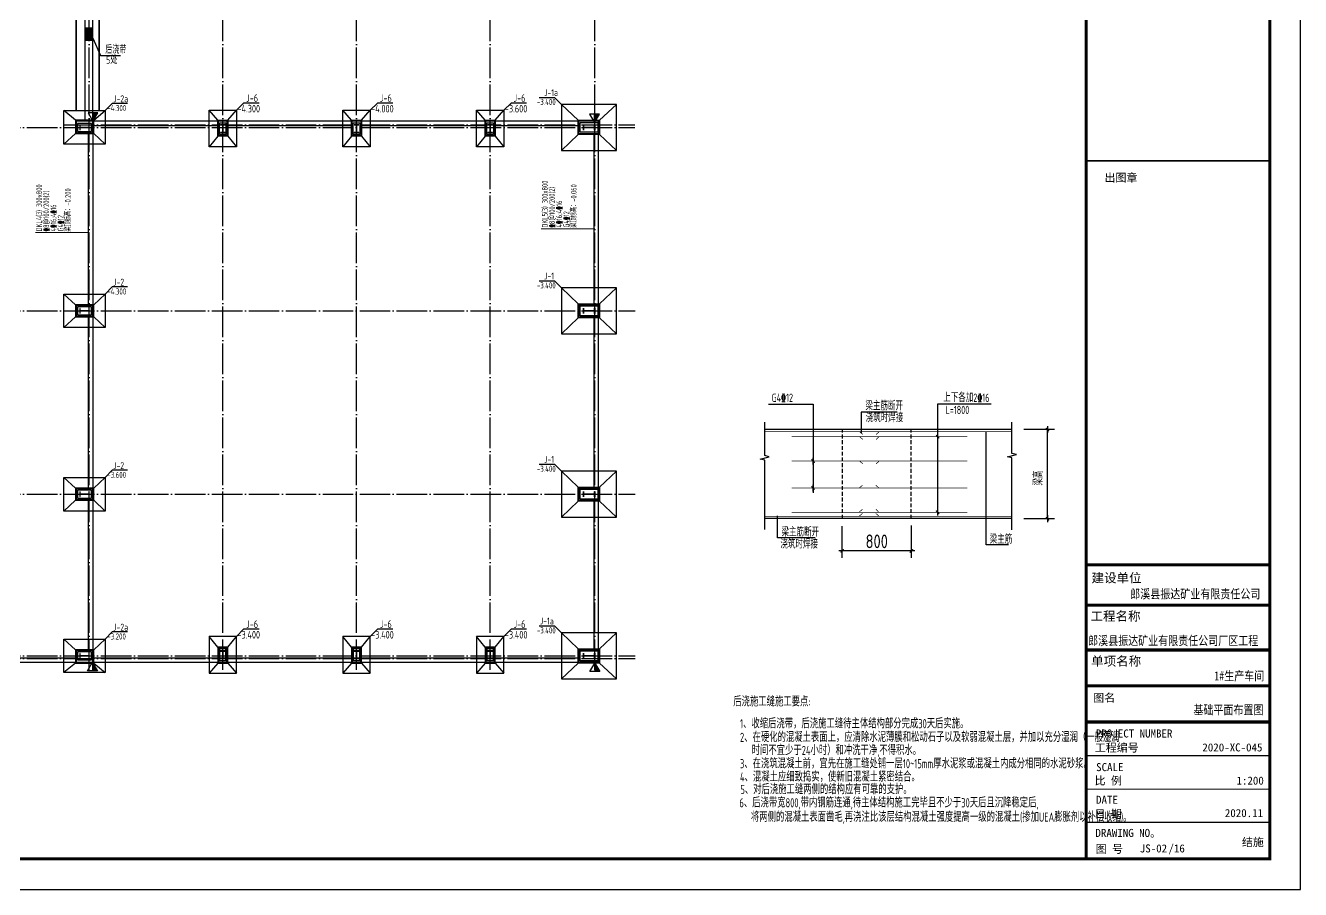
# Model space of a CAD drawing. Extents: x 69728788 to 150676229, y 15322671 to 43663798.
# Drawn here: x 75192339 to 75275784, y 20827503 to 20884037 of the extents above; entities that cross this region are included whole.
import ezdxf
from ezdxf.enums import TextEntityAlignment as Align

# ---------------------------------------------------------------- set-up
doc = ezdxf.new("R2010")
doc.units = 0
doc.header["$LTSCALE"] = 1000
doc.header["$MEASUREMENT"] = 0
doc.linetypes.add('DOTE', pattern=[2.42, 2, -0.2, 0.02, -0.2])
doc.linetypes.add('H', pattern=[0.375, 0.25, -0.125])
doc.layers.get('0').update_dxf_attribs({"linetype": 'CONTINUOUS'})
doc.layers.add('1000', color=2, linetype='CONTINUOUS', lineweight=35)
doc.layers.add('梁集中标注', color=2, linetype='CONTINUOUS', lineweight=15)
for name, color, linetype in [('10107', 7, 'CONTINUOUS'), ('DIM1', 3, 'CONTINUOUS'), ('DOTE', 251, 'DOTE'), ('PUB_DIM', 3, 'CONTINUOUS'), ('PUB_TEXT', 7, 'CONTINUOUS'), ('PUB_TITLE', 4, 'CONTINUOUS'), ('S_BEAMDIMMASS', 2, 'CONTINUOUS'), ('STAIR', 2, 'CONTINUOUS'), ('TEXT', 7, 'CONTINUOUS'), ('WALL', 4, 'CONTINUOUS'), ('图框', 253, 'CONTINUOUS'), ('基础', 2, 'CONTINUOUS'), ('基础堆坡线', 97, 'CONTINUOUS'), ('基础编号', 255, 'CONTINUOUS'), ('填充', 251, 'CONTINUOUS'), ('填充8#', 8, 'CONTINUOUS'), ('柱', 2, 'CONTINUOUS'), ('桩基标注', 7, 'CONTINUOUS'), ('钢柱', 3, 'CONTINUOUS')]:
    doc.layers.add(name, color=color, linetype=linetype)
doc.styles.add('-黑体', font='simhei.ttf')
doc.styles.add('TSSD_Rein', font='atssdeng.shx', dxfattribs={"width": 0.7, "bigfont": 'atssdchn.shx'})
doc.styles.add('宋体', font='', dxfattribs={"width": 0.8})
doc.styles.add('黑体', font='simhei.ttf', dxfattribs={"width": 0.6, "height": 4.3})
doc.styles.get('宋体').set_extended_font_data('SimSun')

# ---------------------------------------------------------------- blocks, each defined once
blk = doc.blocks.new('新块fgadfdg')
at = {"layer": 'DIM1'}
blk.add_hatch(color=256, dxfattribs=at).paths.add_polyline_path([(323685, 41899), (323685, 41515), (323907, 41515)])
for p, q in [((323462, 41515, 1020), (323685, 41899, 1020)), ((323685, 41899, 1020), (323685, 41515, 1020)), ((323685, 41899, 1020), (323907, 41515, 1020)), ((323907, 41515, 1020), (323462, 41515, 1020))]:
    blk.add_line(p, q, dxfattribs=at)
blk = doc.blocks.new('_DIMX')
blk.add_line((-150, 0), (150, 0))
at = {"const_width": 50}
blk.add_lwpolyline([(-70, -70), (70, 70)], dxfattribs=at)

msp = doc.modelspace()

# ---------------------------------------------------------------- hatches: boundary and pattern name
at = {"layer": '填充'}
h = msp.add_hatch(dxfattribs=at)
h.set_pattern_fill('钢筋混凝土', color=256, scale=25, angle=-90, style=0)
h.set_pattern_definition([(315, (53805796.61, 95431248.89), (44.194173824, 44.194173824), []), (320, (53805796.61, 95431248.89), (-15.68803375, -179.31504565), [18.75, -206.25]), (265, (53805796.6, 95431248.89), (188.04803343, 34.6878334), [15, -165]), (10.4514, (53805795.3, 95431233.95), (172.3598855, -144.62734543), [15.9350475, -175.285528]), (316.1842, (53805846.6, 95431248.89), (-41.3797536, -266.81026216), [28.125, -309.375]), (6.6356, (53805843.16, 95431226.65), (243.5294677, -233.6656764), [23.902572, -262.92825]), (261.1842, (53805846.6, 95431248.9), (243.5296502, -233.6654863), [22.5, -247.5]), (291, (53805834.11, 95431223.89), (-100.65472267, -149.22676303), [18.75, -206.25]), (236, (53805834.1, 95431223.89), (181.28751126, -60.828833), [15, -165]), (341.4514, (53805825.72, 95431211.45), (80.63262418, -210.05565715), [15.9350475, -175.285528]), (307.5, (53805796.61, 95431248.89), (83.22346346, -3.03996383), [0, -163, 0, -167.5, 0, -165.625]), (277.5, (53805796.61, 95431248.89), (98.60292797, -65.76738436), [0, -95.5, 0, -159.25, 0, -63.125]), (237.5, (53805796.61, 95431304.64), (-5.638717934, -133.455609043), [0, -62.5, 0, -195, 0, -258.75]), (227.5, (53805796.61, 95431329.64), (25.02624558, -145.79654234), [0, -81.25, 0, -129.5, 0, -183.75])])
h.paths.add_polyline_path([(75196250.5, 20883068.3), (75196750.5, 20883068.3), (75196750.5, 20883868.3), (75196250.5, 20883868.3)])

# ---------------------------------------------------------------- linework, layer by layer
for p, q in [((75240973.1, 20859270), (75243878.9, 20859270)), ((75243878.9, 20859270), (75243878.9, 20853464.2)), ((75255535.2, 20859270), (75252037.1, 20859270)), ((75252037.1, 20859270), (75252037.1, 20852047.8)), ((75256882.8, 20857602.4), (75240719, 20857602.4)), ((75255215.8, 20850057.4), (75255215.8, 20857434.7)), ((75259676.3, 20857602.2), (75257669.4, 20857602.2)), ((75259226.3, 20851762.6), (75259226.3, 20857602.2)), ((75256882.8, 20851770.8), (75240719, 20851770.8)), ((75250317.2, 20849211.4), (75250317.2, 20851319.6)), ((75259676.3, 20851762.6), (75257669.4, 20851762.6)), ((75245785.7, 20849211.4), (75245785.7, 20851278.8)), ((75250317.2, 20849661.4), (75245785.7, 20849661.4)), ((75256677.9, 20850057.4), (75255215.8, 20850057.4))]:
    msp.add_line(p, q)
at = {"linetype": 'H'}
for p, q in [((75245801.7, 20851770.8), (75245801.7, 20857602.4)), ((75250301.7, 20851770.8), (75250301.7, 20857602.4))]:
    msp.add_line(p, q, dxfattribs=at)
at = {"const_width": 45}
for points in [[(75240719, 20857452.4), (75256900.2, 20857452.4)], [(75242473.7, 20857134.7), (75253989.8, 20857134.7)], [(75246934.2, 20857450.9), (75247138.8, 20857278.8)], [(75246934.2, 20857450.9), (75247138.8, 20857278.8)], [(75246934.2, 20857126.9), (75247138.8, 20856954.8)], [(75246934.2, 20857126.9), (75247138.8, 20856954.8)], [(75248191, 20857436.3), (75248007.9, 20857275)], [(75248191, 20857436.3), (75248007.9, 20857275)], [(75248191, 20857112.4), (75248007.9, 20856951)], [(75248191, 20857112.4), (75248007.9, 20856951)], [(75242473.7, 20855531.9), (75253989.8, 20855531.9)], [(75246934.2, 20855530.3), (75247138.8, 20855358.2)], [(75246934.2, 20855530.3), (75247138.8, 20855358.2)], [(75248191, 20855515.7), (75248007.9, 20855354.4)], [(75248191, 20855515.7), (75248007.9, 20855354.4)], [(75246912.6, 20853783.5), (75247117.1, 20853955.6)], [(75246912.6, 20853783.5), (75247117.1, 20853955.6)], [(75248169.3, 20853798.1), (75247986.3, 20853959.4)], [(75248169.3, 20853798.1), (75247986.3, 20853959.4)], [(75242473.7, 20853765.9), (75253989.8, 20853765.9)], [(75242473.7, 20852189.6), (75253989.8, 20852189.6)], [(75246912.6, 20852207.2), (75247117.1, 20852379.4)], [(75246912.6, 20852207.2), (75247117.1, 20852379.4)], [(75248169.3, 20852221.8), (75247986.3, 20852383.2)], [(75248169.3, 20852221.8), (75247986.3, 20852383.2)], [(75240719, 20851920.8), (75256882.8, 20851920.8)], [(75246891.7, 20851920.8), (75247117.1, 20852110.5)], [(75246912.6, 20851938.4), (75247117.1, 20852110.5)], [(75248169.3, 20851953), (75247986.3, 20852114.3)], [(75248205.8, 20851920.8), (75247986.3, 20852114.3)]]:
    msp.add_lwpolyline(points, dxfattribs=at)
at = {"layer": '1000'}
for p, q in [((75195650.5, 20878468.3), (75195650.5, 20884468.3)), ((75197150.5, 20878468.3), (75197150.5, 20884468.3))]:
    msp.add_line(p, q, dxfattribs=at)
at = {"layer": '10107'}
for points in [[(75240719, 20851060.7), (75240719, 20855590.4), (75240419, 20855665.4), (75241019, 20855815.4), (75240719, 20855890.4), (75240719, 20858088.9)], [(75240719, 20851060.7), (75240719, 20855590.4), (75240419, 20855665.4), (75241019, 20855815.4), (75240719, 20855890.4), (75240719, 20858088.9)], [(75256900.2, 20851044.9), (75256900.2, 20855739.7), (75256600.2, 20855814.7), (75257200.2, 20855964.7), (75256900.2, 20856039.7), (75256900.2, 20858088.9)], [(75256900.2, 20851044.9), (75256900.2, 20855739.7), (75256600.2, 20855814.7), (75257200.2, 20855964.7), (75256900.2, 20856039.7), (75256900.2, 20858088.9)]]:
    msp.add_lwpolyline(points, dxfattribs=at)
at = {"layer": 'DOTE'}
for p, q in [((75196500.5, 20841868.3), (75196500.5, 20935868.3)), ((75205250.5, 20841868.3), (75205250.5, 20935868.3)), ((75214000.5, 20841868.3), (75214000.5, 20935868.3)), ((75222750.5, 20841868.3), (75222750.5, 20935868.3)), ((75229600.5, 20841868.3), (75229600.5, 20935868.3)), ((75122250.5, 20877368.3), (75232225.5, 20877368.3)), ((75194850.5, 20877543.3), (75232225.5, 20877543.3)), ((75122250.5, 20865368.3), (75232250.5, 20865368.3)), ((75122250.5, 20853368.3), (75232250.5, 20853368.3)), ((75122250.5, 20842793.3), (75232250.5, 20842793.3)), ((75122250.5, 20842618.3), (75232250.5, 20842618.3))]:
    msp.add_line(p, q, dxfattribs=at)
at = {"layer": 'PUB_TITLE'}
msp.add_lwpolyline([(75107584.3, 20827502.8), (75275784.3, 20827502.8), (75275784.3, 20946302.8), (75107584.3, 20946302.8)], close=True, dxfattribs=at)
at = {"layer": 'PUB_TITLE', "const_width": 200}
msp.add_lwpolyline([(75112584.3, 20829502.8), (75273784.3, 20829502.8), (75273784.3, 20944302.8), (75112584.3, 20944302.8)], close=True, dxfattribs=at)
at = {"layer": 'STAIR'}
for p, q in [((75249397.1, 20858732.6), (75247028.6, 20858732.6)), ((75247028.6, 20858732.6), (75247028.6, 20857353.3)), ((75241555.7, 20850506.6), (75241555.7, 20851950.9)), ((75244014.8, 20850506.6), (75241555.7, 20850506.6))]:
    msp.add_line(p, q, dxfattribs=at)
at = {"layer": 'TEXT'}
for p, q in [((75198016.5, 20878934.2), (75197550.5, 20878468.3)), ((75199023.3, 20878934.2), (75198016.5, 20878934.2)), ((75206616.5, 20878958.7), (75206150.5, 20878492.8)), ((75207623.3, 20878958.7), (75206616.5, 20878958.7)), ((75215366.5, 20878958.7), (75214900.5, 20878492.8)), ((75216373.3, 20878958.7), (75215366.5, 20878958.7)), ((75224116.5, 20878958.7), (75223650.5, 20878492.8)), ((75225123.3, 20878958.7), (75224116.5, 20878958.7)), ((75225952.7, 20879334.2), (75226959.6, 20879334.2)), ((75226959.6, 20879334.2), (75227425.5, 20878868.3)), ((75225952.7, 20867334.2), (75226959.6, 20867334.2)), ((75226959.6, 20867334.2), (75227425.5, 20866868.3)), ((75198016.5, 20866934.2), (75197550.5, 20866468.3)), ((75199023.3, 20866934.2), (75198016.5, 20866934.2)), ((75198016.5, 20854934.2), (75197550.5, 20854468.3)), ((75199023.3, 20854934.2), (75198016.5, 20854934.2)), ((75225952.7, 20855334.2), (75226959.6, 20855334.2)), ((75226959.6, 20855334.2), (75227425.5, 20854868.3)), ((75225952.7, 20844759.2), (75226959.6, 20844759.2)), ((75226959.6, 20844759.2), (75227425.5, 20844293.3)), ((75198016.5, 20844359.2), (75197550.5, 20843893.3)), ((75199023.3, 20844359.2), (75198016.5, 20844359.2)), ((75206616.1, 20844533.7), (75206150.2, 20844067.8)), ((75207623, 20844533.7), (75206616.1, 20844533.7)), ((75215366.1, 20844533.7), (75214900.2, 20844067.8)), ((75216373, 20844533.7), (75215366.1, 20844533.7)), ((75224116.1, 20844533.7), (75223650.2, 20844067.8)), ((75225123, 20844533.7), (75224116.1, 20844533.7))]:
    msp.add_line(p, q, dxfattribs=at)
at = {"layer": 'WALL'}
for p, q in [((75196750.5, 20877793.3), (75196750.5, 20934618.3)), ((75196250.5, 20877793.3), (75196250.5, 20885493.3)), ((75195650.5, 20877793.3), (75228550.5, 20877793.3)), ((75196750.5, 20877493.3), (75204975.9, 20877493.3)), ((75205525.9, 20877493.3), (75213725.9, 20877493.3)), ((75214275.9, 20877493.3), (75222475.9, 20877493.3)), ((75223025.9, 20877493.3), (75228550.5, 20877493.3)), ((75229850.5, 20843193.3), (75229850.5, 20877793.3)), ((75196450.5, 20877018.3), (75196450.5, 20865718.3)), ((75196750.5, 20877018.3), (75196750.5, 20843143.3)), ((75229550.5, 20865768.3), (75229550.5, 20876958.3)), ((75196450.5, 20865018.3), (75196450.5, 20853718.3)), ((75229550.5, 20853768.3), (75229550.5, 20864958.3)), ((75196450.5, 20853018.3), (75196450.5, 20843143.3)), ((75229550.5, 20843193.3), (75229550.5, 20852958.3)), ((75123250.5, 20842368.3), (75228550.5, 20842368.3)), ((75188775.5, 20842668.3), (75195650.5, 20842668.3)), ((75196750.5, 20842668.3), (75204975.5, 20842668.3)), ((75205525.5, 20842668.3), (75213725.5, 20842668.3)), ((75214275.5, 20842668.3), (75222475.5, 20842668.3)), ((75223025.5, 20842668.3), (75228550.5, 20842668.3))]:
    msp.add_line(p, q, dxfattribs=at)
at = {"layer": '图框', "color": 4}
for points, const_width in [([(75273784.3, 20829502.8), (75261765.8, 20829502.8), (75261765.8, 20944302.8), (75273784.3, 20944302.8)], 197.2), ([(75261765.8, 20848741.1), (75273740.6, 20848741.1)], 199.2), ([(75261765.8, 20846107.1), (75273744.3, 20846107.1)], 199.2), ([(75261765.8, 20843172.7), (75273784.3, 20843172.7)], 199.2), ([(75261765.8, 20840831.2), (75273784.3, 20840831.2)], 199.2), ([(75261765.8, 20838462.1), (75273784.3, 20838462.1)], 199.2), ([(75261765.8, 20836264.4), (75273784.3, 20836264.4)], 80.7), ([(75261765.8, 20834070.5), (75273784.3, 20834070.5)], 80.7), ([(75261765.8, 20831893.2), (75273784.3, 20831893.2)], 80.7)]:
    msp.add_lwpolyline(points, dxfattribs=dict(at, const_width=const_width))
at = {"layer": '图框', "color": 0, "const_width": 100}
msp.add_lwpolyline([(75261765.8, 20875176.9), (75273784.3, 20875176.9)], dxfattribs=at)
at = {"layer": '基础'}
for points in [[(75231025.5, 20878868.3), (75227425.5, 20878868.3), (75227425.5, 20875868.3), (75231025.5, 20875868.3)], [(75194850.5, 20878468.3), (75197550.5, 20878468.3), (75197550.5, 20876268.3), (75194850.5, 20876268.3)], [(75204350.5, 20878492.8), (75206150.5, 20878492.8), (75206150.5, 20876093.8), (75204350.5, 20876093.8)], [(75213100.5, 20878492.8), (75214900.5, 20878492.8), (75214900.5, 20876093.8), (75213100.5, 20876093.8)], [(75221850.5, 20878492.8), (75223650.5, 20878492.8), (75223650.5, 20876093.8), (75221850.5, 20876093.8)], [(75194850.5, 20866468.3), (75197550.5, 20866468.3), (75197550.5, 20864268.3), (75194850.5, 20864268.3)], [(75231025.5, 20866868.3), (75227425.5, 20866868.3), (75227425.5, 20863868.3), (75231025.5, 20863868.3)], [(75231025.5, 20854868.3), (75227425.5, 20854868.3), (75227425.5, 20851868.3), (75231025.5, 20851868.3)], [(75194850.5, 20854468.3), (75197550.5, 20854468.3), (75197550.5, 20852268.3), (75194850.5, 20852268.3)], [(75194850.5, 20843893.3), (75197550.5, 20843893.3), (75197550.5, 20841693.3), (75194850.5, 20841693.3)], [(75204350.2, 20841668.8), (75206150.2, 20841668.8), (75206150.2, 20844067.8), (75204350.2, 20844067.8)], [(75213100.2, 20841668.8), (75214900.2, 20841668.8), (75214900.2, 20844067.8), (75213100.2, 20844067.8)], [(75221850.2, 20841668.8), (75223650.2, 20841668.8), (75223650.2, 20844067.8), (75221850.2, 20844067.8)], [(75231025.5, 20844293.3), (75227425.5, 20844293.3), (75227425.5, 20841293.3), (75231025.5, 20841293.3)]]:
    msp.add_lwpolyline(points, close=True, dxfattribs=at)
at = {"layer": '基础堆坡线'}
for p, q in [((75228500.5, 20877843.3), (75227425.5, 20878868.3)), ((75229900.5, 20877843.3), (75231025.5, 20878868.3)), ((75195600.5, 20877843.3), (75194850.5, 20878468.3)), ((75196800.5, 20877843.3), (75197550.5, 20878468.3)), ((75204925.5, 20877843.3), (75204350.5, 20878492.8)), ((75205575.5, 20877843.3), (75206150.5, 20878492.8)), ((75213675.5, 20877843.3), (75213100.5, 20878492.8)), ((75214325.5, 20877843.3), (75214900.5, 20878492.8)), ((75222425.5, 20877843.3), (75221850.5, 20878492.8)), ((75223075.5, 20877843.3), (75223650.5, 20878492.8)), ((75195600.5, 20876968.3), (75194850.5, 20876268.3)), ((75196800.5, 20876968.3), (75197550.5, 20876268.3)), ((75204925.5, 20876793.3), (75204350.5, 20876093.8)), ((75205575.5, 20876793.3), (75206150.5, 20876093.8)), ((75213675.5, 20876793.3), (75213100.5, 20876093.8)), ((75214325.5, 20876793.3), (75214900.5, 20876093.8)), ((75222425.5, 20876793.3), (75221850.5, 20876093.8)), ((75223075.5, 20876793.3), (75223650.5, 20876093.8)), ((75228500.5, 20876908.3), (75227425.5, 20875868.3)), ((75229900.5, 20876908.3), (75231025.5, 20875868.3)), ((75195600.5, 20865768.3), (75194850.5, 20866468.3)), ((75196800.5, 20865768.3), (75197550.5, 20866468.3)), ((75228500.5, 20865818.3), (75227425.5, 20866868.3)), ((75229900.5, 20865818.3), (75231025.5, 20866868.3)), ((75195600.5, 20864968.3), (75194850.5, 20864268.3)), ((75196800.5, 20864968.3), (75197550.5, 20864268.3)), ((75228500.5, 20864908.3), (75227425.5, 20863868.3)), ((75229900.5, 20864908.3), (75231025.5, 20863868.3)), ((75228500.5, 20853818.3), (75227425.5, 20854868.3)), ((75229900.5, 20853818.3), (75231025.5, 20854868.3)), ((75195600.5, 20853768.3), (75194850.5, 20854468.3)), ((75196800.5, 20853768.3), (75197550.5, 20854468.3)), ((75195600.5, 20852968.3), (75194850.5, 20852268.3)), ((75196800.5, 20852968.3), (75197550.5, 20852268.3)), ((75228500.5, 20852908.3), (75227425.5, 20851868.3)), ((75229900.5, 20852908.3), (75231025.5, 20851868.3)), ((75195600.5, 20843193.3), (75194850.5, 20843893.3)), ((75196800.5, 20843193.3), (75197550.5, 20843893.3)), ((75204925.2, 20843368.3), (75204350.2, 20844067.8)), ((75205575.2, 20843368.3), (75206150.2, 20844067.8)), ((75213675.2, 20843368.3), (75213100.2, 20844067.8)), ((75214325.2, 20843368.3), (75214900.2, 20844067.8)), ((75222425.2, 20843368.3), (75221850.2, 20844067.8)), ((75223075.2, 20843368.3), (75223650.2, 20844067.8)), ((75228500.5, 20843243.3), (75227425.5, 20844293.3)), ((75229900.5, 20843243.3), (75231025.5, 20844293.3)), ((75195600.5, 20842318.3), (75194850.5, 20841693.3)), ((75196800.5, 20842318.3), (75197550.5, 20841693.3)), ((75204925.2, 20842318.3), (75204350.2, 20841668.8)), ((75205575.2, 20842318.3), (75206150.2, 20841668.8)), ((75213675.2, 20842318.3), (75213100.2, 20841668.8)), ((75214325.2, 20842318.3), (75214900.2, 20841668.8)), ((75222425.2, 20842318.3), (75221850.2, 20841668.8)), ((75223075.2, 20842318.3), (75223650.2, 20841668.8)), ((75228500.5, 20842318.3), (75227425.5, 20841293.3)), ((75229900.5, 20842318.3), (75231025.5, 20841293.3))]:
    msp.add_line(p, q, dxfattribs=at)
for points in [[(75195600.5, 20876968.3), (75196200.5, 20876968.3), (75196800.5, 20876968.3), (75196800.5, 20877368.3), (75196800.5, 20877843.3), (75196200.5, 20877843.3), (75195600.5, 20877843.3)], [(75204925.5, 20876793.3), (75204925.5, 20877318.3), (75204925.5, 20877843.3), (75205250.5, 20877843.3), (75205575.5, 20877843.3), (75205575.5, 20877318.3), (75205575.5, 20876793.3)], [(75213675.5, 20876793.3), (75213675.5, 20877318.3), (75213675.5, 20877843.3), (75214000.5, 20877843.3), (75214325.5, 20877843.3), (75214325.5, 20877318.3), (75214325.5, 20876793.3)], [(75222425.5, 20876793.3), (75222425.5, 20877318.3), (75222425.5, 20877843.3), (75222750.5, 20877843.3), (75223075.5, 20877843.3), (75223075.5, 20877318.3), (75223075.5, 20876793.3)], [(75229900.5, 20876908.3), (75229225.5, 20876908.3), (75228500.5, 20876908.3), (75228500.5, 20877368.3), (75228500.5, 20877843.3), (75229225.5, 20877843.3), (75229900.5, 20877843.3)], [(75195600.5, 20864968.3), (75196200.5, 20864968.3), (75196800.5, 20864968.3), (75196800.5, 20865368.3), (75196800.5, 20865768.3), (75196200.5, 20865768.3), (75195600.5, 20865768.3)], [(75229900.5, 20864908.3), (75229225.5, 20864908.3), (75228500.5, 20864908.3), (75228500.5, 20865368.3), (75228500.5, 20865818.3), (75229225.5, 20865818.3), (75229900.5, 20865818.3)], [(75229900.5, 20852908.3), (75229225.5, 20852908.3), (75228500.5, 20852908.3), (75228500.5, 20853368.3), (75228500.5, 20853818.3), (75229225.5, 20853818.3), (75229900.5, 20853818.3)], [(75195600.5, 20852968.3), (75196200.5, 20852968.3), (75196800.5, 20852968.3), (75196800.5, 20853368.3), (75196800.5, 20853768.3), (75196200.5, 20853768.3), (75195600.5, 20853768.3)], [(75195600.5, 20842318.3), (75196200.5, 20842318.3), (75196800.5, 20842318.3), (75196800.5, 20842793.3), (75196800.5, 20843193.3), (75196200.5, 20843193.3), (75195600.5, 20843193.3)], [(75204925.2, 20843368.3), (75204925.2, 20842843.3), (75204925.2, 20842318.3), (75205250.2, 20842318.3), (75205575.2, 20842318.3), (75205575.2, 20842843.3), (75205575.2, 20843368.3)], [(75213675.2, 20843368.3), (75213675.2, 20842843.3), (75213675.2, 20842318.3), (75214000.2, 20842318.3), (75214325.2, 20842318.3), (75214325.2, 20842843.3), (75214325.2, 20843368.3)], [(75222425.2, 20843368.3), (75222425.2, 20842843.3), (75222425.2, 20842318.3), (75222750.2, 20842318.3), (75223075.2, 20842318.3), (75223075.2, 20842843.3), (75223075.2, 20843368.3)], [(75229900.5, 20842318.3), (75229225.5, 20842318.3), (75228500.5, 20842318.3), (75228500.5, 20842793.3), (75228500.5, 20843243.3), (75229225.5, 20843243.3), (75229900.5, 20843243.3)]]:
    msp.add_lwpolyline(points, close=True, dxfattribs=at)
at = {"layer": '基础编号'}
msp.add_lwpolyline([(75196750.5, 20883210.5), (75197253.6, 20882083.8), (75198566.1, 20882083.8)], dxfattribs=at)
at = {"layer": '填充'}
msp.add_lwpolyline([(75196750.5, 20883068.3), (75196750.5, 20883868.3), (75196250.5, 20883868.3), (75196250.5, 20883068.3)], close=True, dxfattribs=at)
at = {"layer": '填充8#'}
for points in [[(75195735.5, 20877103.3), (75196200.5, 20877103.3), (75196665.5, 20877103.3), (75196665.5, 20877368.3), (75196665.5, 20877633.3), (75196200.5, 20877633.3), (75195735.5, 20877633.3), (75195735.5, 20877103.3)], [(75205040.5, 20876918.3), (75205040.5, 20877293.3), (75205040.5, 20877668.3), (75205250.5, 20877668.3), (75205460.5, 20877668.3), (75205460.5, 20877293.3), (75205460.5, 20876918.3), (75205250.5, 20876918.3), (75205040.5, 20876918.3)], [(75213790.5, 20876918.3), (75213790.5, 20877293.3), (75213790.5, 20877668.3), (75214000.5, 20877668.3), (75214210.5, 20877668.3), (75214210.5, 20877293.3), (75214210.5, 20876918.3), (75214000.5, 20876918.3), (75213790.5, 20876918.3)], [(75222540.5, 20876918.3), (75222540.5, 20877293.3), (75222540.5, 20877668.3), (75222750.5, 20877668.3), (75222960.5, 20877668.3), (75222960.5, 20877293.3), (75222960.5, 20876918.3), (75222750.5, 20876918.3), (75222540.5, 20876918.3)], [(75229805.5, 20877048.3), (75229225.5, 20877048.3), (75228645.5, 20877048.3), (75228645.5, 20877368.3), (75228645.5, 20877688.3), (75229225.5, 20877688.3), (75229805.5, 20877688.3), (75229805.5, 20877048.3)], [(75195735.5, 20865103.3), (75196200.5, 20865103.3), (75196665.5, 20865103.3), (75196665.5, 20865368.3), (75196665.5, 20865633.3), (75196200.5, 20865633.3), (75195735.5, 20865633.3), (75195735.5, 20865103.3)], [(75229805.5, 20865048.3), (75229225.5, 20865048.3), (75228645.5, 20865048.3), (75228645.5, 20865368.3), (75228645.5, 20865688.3), (75229225.5, 20865688.3), (75229805.5, 20865688.3), (75229805.5, 20865048.3)], [(75195735.5, 20853103.3), (75196200.5, 20853103.3), (75196665.5, 20853103.3), (75196665.5, 20853368.3), (75196665.5, 20853633.3), (75196200.5, 20853633.3), (75195735.5, 20853633.3), (75195735.5, 20853103.3)], [(75229805.5, 20853048.3), (75229225.5, 20853048.3), (75228645.5, 20853048.3), (75228645.5, 20853368.3), (75228645.5, 20853688.3), (75229225.5, 20853688.3), (75229805.5, 20853688.3), (75229805.5, 20853048.3)], [(75195735.5, 20842528.3), (75196200.5, 20842528.3), (75196665.5, 20842528.3), (75196665.5, 20842793.3), (75196665.5, 20843058.3), (75196200.5, 20843058.3), (75195735.5, 20843058.3), (75195735.5, 20842528.3)], [(75205040.2, 20843243.3), (75205040.2, 20842868.3), (75205040.2, 20842493.3), (75205250.2, 20842493.3), (75205460.2, 20842493.3), (75205460.2, 20842868.3), (75205460.2, 20843243.3), (75205250.2, 20843243.3), (75205040.2, 20843243.3)], [(75213790.2, 20843243.3), (75213790.2, 20842868.3), (75213790.2, 20842493.3), (75214000.2, 20842493.3), (75214210.2, 20842493.3), (75214210.2, 20842868.3), (75214210.2, 20843243.3), (75214000.2, 20843243.3), (75213790.2, 20843243.3)], [(75222540.2, 20843243.3), (75222540.2, 20842868.3), (75222540.2, 20842493.3), (75222750.2, 20842493.3), (75222960.2, 20842493.3), (75222960.2, 20842868.3), (75222960.2, 20843243.3), (75222750.2, 20843243.3), (75222540.2, 20843243.3)], [(75229805.5, 20842473.3), (75229225.5, 20842473.3), (75228645.5, 20842473.3), (75228645.5, 20842793.3), (75228645.5, 20843113.3), (75229225.5, 20843113.3), (75229805.5, 20843113.3), (75229805.5, 20842473.3)]]:
    msp.add_lwpolyline(points, dxfattribs=at)
at = {"layer": '柱'}
for points in [[(75195650.5, 20877018.3), (75196200.5, 20877018.3), (75196750.5, 20877018.3), (75196750.5, 20877368.3), (75196750.5, 20877793.3), (75196200.5, 20877793.3), (75195650.5, 20877793.3)], [(75204975.9, 20876843.3), (75204975.9, 20877318.3), (75204975.9, 20877793.3), (75205250.9, 20877793.3), (75205525.9, 20877793.3), (75205525.9, 20877318.3), (75205525.9, 20876843.3)], [(75213725.9, 20876843.3), (75213725.9, 20877318.3), (75213725.9, 20877793.3), (75214000.9, 20877793.3), (75214275.9, 20877793.3), (75214275.9, 20877318.3), (75214275.9, 20876843.3)], [(75222475.9, 20876843.3), (75222475.9, 20877318.3), (75222475.9, 20877793.3), (75222750.9, 20877793.3), (75223025.9, 20877793.3), (75223025.9, 20877318.3), (75223025.9, 20876843.3)], [(75229850.5, 20876958.3), (75229225.5, 20876958.3), (75228550.5, 20876958.3), (75228550.5, 20877368.3), (75228550.5, 20877793.3), (75229225.5, 20877793.3), (75229850.5, 20877793.3)], [(75195650.5, 20865018.3), (75196200.5, 20865018.3), (75196750.5, 20865018.3), (75196750.5, 20865368.3), (75196750.5, 20865718.3), (75196200.5, 20865718.3), (75195650.5, 20865718.3)], [(75229850.5, 20864958.3), (75229225.5, 20864958.3), (75228550.5, 20864958.3), (75228550.5, 20865368.3), (75228550.5, 20865768.3), (75229225.5, 20865768.3), (75229850.5, 20865768.3)], [(75195650.5, 20853018.3), (75196200.5, 20853018.3), (75196750.5, 20853018.3), (75196750.5, 20853368.3), (75196750.5, 20853718.3), (75196200.5, 20853718.3), (75195650.5, 20853718.3)], [(75229850.5, 20852958.3), (75229225.5, 20852958.3), (75228550.5, 20852958.3), (75228550.5, 20853368.3), (75228550.5, 20853768.3), (75229225.5, 20853768.3), (75229850.5, 20853768.3)], [(75195650.5, 20842368.3), (75196200.5, 20842368.3), (75196750.5, 20842368.3), (75196750.5, 20842793.3), (75196750.5, 20843143.3), (75196200.5, 20843143.3), (75195650.5, 20843143.3)], [(75204975.5, 20843318.3), (75204975.5, 20842843.3), (75204975.5, 20842368.3), (75205250.5, 20842368.3), (75205525.5, 20842368.3), (75205525.5, 20842843.3), (75205525.5, 20843318.3)], [(75213725.5, 20843318.3), (75213725.5, 20842843.3), (75213725.5, 20842368.3), (75214000.5, 20842368.3), (75214275.5, 20842368.3), (75214275.5, 20842843.3), (75214275.5, 20843318.3)], [(75222475.5, 20843318.3), (75222475.5, 20842843.3), (75222475.5, 20842368.3), (75222750.5, 20842368.3), (75223025.5, 20842368.3), (75223025.5, 20842843.3), (75223025.5, 20843318.3)], [(75229850.5, 20842368.3), (75229225.5, 20842368.3), (75228550.5, 20842368.3), (75228550.5, 20842793.3), (75228550.5, 20843193.3), (75229225.5, 20843193.3), (75229850.5, 20843193.3)]]:
    msp.add_lwpolyline(points, close=True, dxfattribs=at)
at = {"layer": '梁集中标注'}
for p, q in [((75229600.5, 20870743.6), (75226093.7, 20870743.6)), ((75196500.5, 20870489.7), (75192993.7, 20870489.7))]:
    msp.add_line(p, q, dxfattribs=at)
at = {"layer": '钢柱'}
for points in [[(75195900.5, 20877518.3), (75195900.5, 20877218.3), (75195912.5, 20877218.3), (75195912.5, 20877364.3), (75196488.5, 20877364.3), (75196488.5, 20877218.3), (75196500.5, 20877218.3), (75196500.5, 20877518.3), (75196488.5, 20877518.3), (75196488.5, 20877372.3), (75195912.5, 20877372.3), (75195912.5, 20877518.3)], [(75205100.5, 20877543.3), (75205400.5, 20877543.3), (75205400.5, 20877531.3), (75205255.5, 20877531.3), (75205255.5, 20877055.3), (75205400.5, 20877055.3), (75205400.5, 20877043.3), (75205100.5, 20877043.3), (75205100.5, 20877055.3), (75205245.5, 20877055.3), (75205245.5, 20877531.3), (75205100.5, 20877531.3)], [(75213850.5, 20877543.3), (75214150.5, 20877543.3), (75214150.5, 20877531.3), (75214005.5, 20877531.3), (75214005.5, 20877055.3), (75214150.5, 20877055.3), (75214150.5, 20877043.3), (75213850.5, 20877043.3), (75213850.5, 20877055.3), (75213995.5, 20877055.3), (75213995.5, 20877531.3), (75213850.5, 20877531.3)], [(75222600.5, 20877543.3), (75222900.5, 20877543.3), (75222900.5, 20877531.3), (75222755.5, 20877531.3), (75222755.5, 20877055.3), (75222900.5, 20877055.3), (75222900.5, 20877043.3), (75222600.5, 20877043.3), (75222600.5, 20877055.3), (75222745.5, 20877055.3), (75222745.5, 20877531.3), (75222600.5, 20877531.3)], [(75229600.5, 20877543.3), (75229600.5, 20877193.3), (75229586.5, 20877193.3), (75229586.5, 20877363.3), (75228864.5, 20877363.3), (75228864.5, 20877193.3), (75228850.5, 20877193.3), (75228850.5, 20877543.3), (75228864.5, 20877543.3), (75228864.5, 20877373.3), (75229586.5, 20877373.3), (75229586.5, 20877543.3)], [(75195900.5, 20865518.3), (75195900.5, 20865218.3), (75195912.5, 20865218.3), (75195912.5, 20865364.3), (75196488.5, 20865364.3), (75196488.5, 20865218.3), (75196500.5, 20865218.3), (75196500.5, 20865518.3), (75196488.5, 20865518.3), (75196488.5, 20865372.3), (75195912.5, 20865372.3), (75195912.5, 20865518.3)], [(75229600.5, 20865543.3), (75229600.5, 20865193.3), (75229586.5, 20865193.3), (75229586.5, 20865363.3), (75228864.5, 20865363.3), (75228864.5, 20865193.3), (75228850.5, 20865193.3), (75228850.5, 20865543.3), (75228864.5, 20865543.3), (75228864.5, 20865373.3), (75229586.5, 20865373.3), (75229586.5, 20865543.3)], [(75195900.5, 20853518.3), (75195900.5, 20853218.3), (75195912.5, 20853218.3), (75195912.5, 20853364.3), (75196488.5, 20853364.3), (75196488.5, 20853218.3), (75196500.5, 20853218.3), (75196500.5, 20853518.3), (75196488.5, 20853518.3), (75196488.5, 20853372.3), (75195912.5, 20853372.3), (75195912.5, 20853518.3)], [(75229600.5, 20853543.3), (75229600.5, 20853193.3), (75229586.5, 20853193.3), (75229586.5, 20853363.3), (75228864.5, 20853363.3), (75228864.5, 20853193.3), (75228850.5, 20853193.3), (75228850.5, 20853543.3), (75228864.5, 20853543.3), (75228864.5, 20853373.3), (75229586.5, 20853373.3), (75229586.5, 20853543.3)], [(75205100.2, 20842618.3), (75205400.2, 20842618.3), (75205400.2, 20842630.3), (75205255.2, 20842630.3), (75205255.2, 20843106.3), (75205400.2, 20843106.3), (75205400.2, 20843118.3), (75205100.2, 20843118.3), (75205100.2, 20843106.3), (75205245.2, 20843106.3), (75205245.2, 20842630.3), (75205100.2, 20842630.3)], [(75213850.2, 20842618.3), (75214150.2, 20842618.3), (75214150.2, 20842630.3), (75214005.2, 20842630.3), (75214005.2, 20843106.3), (75214150.2, 20843106.3), (75214150.2, 20843118.3), (75213850.2, 20843118.3), (75213850.2, 20843106.3), (75213995.2, 20843106.3), (75213995.2, 20842630.3), (75213850.2, 20842630.3)], [(75222600.2, 20842618.3), (75222900.2, 20842618.3), (75222900.2, 20842630.3), (75222755.2, 20842630.3), (75222755.2, 20843106.3), (75222900.2, 20843106.3), (75222900.2, 20843118.3), (75222600.2, 20843118.3), (75222600.2, 20843106.3), (75222745.2, 20843106.3), (75222745.2, 20842630.3), (75222600.2, 20842630.3)], [(75229600.5, 20842968.3), (75229600.5, 20842618.3), (75229586.5, 20842618.3), (75229586.5, 20842788.3), (75228864.5, 20842788.3), (75228864.5, 20842618.3), (75228850.5, 20842618.3), (75228850.5, 20842968.3), (75228864.5, 20842968.3), (75228864.5, 20842798.3), (75229586.5, 20842798.3), (75229586.5, 20842968.3)], [(75195900.5, 20842943.3), (75195900.5, 20842643.3), (75195912.5, 20842643.3), (75195912.5, 20842789.3), (75196488.5, 20842789.3), (75196488.5, 20842643.3), (75196500.5, 20842643.3), (75196500.5, 20842943.3), (75196488.5, 20842943.3), (75196488.5, 20842797.3), (75195912.5, 20842797.3), (75195912.5, 20842943.3)]]:
    msp.add_lwpolyline(points, close=True, dxfattribs=at)

# ---------------------------------------------------------------- block references
at = {"layer": 'PUB_DIM', "xscale": 1.5, "yscale": 1.5, "zscale": 1.5}
for p, rotation in [((75252037.1, 20857134.9), 270), ((75252037.1, 20857134.9), 270), ((75259226.1, 20857602.5), 270), ((75259226.1, 20857602.5), 270), ((75243878.6, 20855532.1), 270), ((75243878.6, 20855532.1), 270), ((75243878.6, 20853766.2), 270), ((75243878.6, 20853766.2), 270), ((75252037.1, 20852189.9), 270), ((75259226.1, 20851762.8), 270), ((75259226.1, 20851762.8), 270), ((75245786, 20849661.7), 180), ((75245786, 20849661.7), 180), ((75250317.4, 20849661.7), 180), ((75250317.4, 20849661.7), 180)]:
    msp.add_blockref('_DIMX', p, dxfattribs=dict(at, rotation=rotation))
at = {"layer": '填充', "xscale": -1.440000008791685, "yscale": 1.439999997615814, "zscale": 1.439999999999964, "rotation": 180}
for p in [(74730644.9, 20938103.4, -1468.2), (74763475.7, 20938021.6, -1468.2)]:
    msp.add_blockref('新块fgadfdg', p, dxfattribs=at)
at = {"layer": '填充', "xscale": 1.440000008791685, "yscale": 1.439999997615814, "zscale": 1.439999999999964}
for p in [(74730617, 20782033.1, -1468.2), (74763494.9, 20781983.1, -1468.2)]:
    msp.add_blockref('新块fgadfdg', p, dxfattribs=at)

# ---------------------------------------------------------------- texts
at = {"layer": 'PUB_TEXT', "style": 'TSSD_Rein', "width": 0.8}
msp.add_text('800', height=900, dxfattribs=at).set_placement((75248051.4, 20850282.5), align=Align.MIDDLE_CENTER)
at = {"layer": 'S_BEAMDIMMASS', "style": 'TSSD_Rein', "width": 0.7}
for s, p in [('后浇施工缝施工要点:', (75238658.9, 20839488.3)), ('1、收缩后浇带，后浇施工缝待主体结构部分完成30天后实施。', (75239100.9, 20838052.2)), ('2、在硬化的混凝土表面上，应清除水泥薄膜和松动石子以及软弱混凝土层，并加以充分湿润（一般湿润', (75239100.9, 20837161.2)), ('时间不宜少于24小时）和冲洗干净,不得积水。', (75239866, 20836302.9)), ('3、在浇筑混凝土前，宜先在施工缝处铺一层10~15mm厚水泥浆或混凝土内成分相同的水泥砂浆。', (75239100.9, 20835434.7)), ('4、混凝土应细致捣实，使新旧混凝土紧密结合。', (75239100.9, 20834567.2)), ('5、对后浇施工缝两侧的结构应有可靠的支护。', (75239126.5, 20833746.2)), ('6、后浇带宽800,带内钢筋连通,待主体结构施工完毕且不少于30天后且沉降稳定后,', (75239062.4, 20832877)), ('将两侧的混凝土表面凿毛,再浇注比该层结构混凝土强度提高一级的混凝土(掺加UEA膨胀剂以补偿收缩)。', (75239817.2, 20831936.7))]:
    msp.add_text(s, height=600, dxfattribs=at).set_placement(p)
at = {"layer": 'TEXT', "style": 'TSSD_Rein', "width": 0.7}
for s, height, p in [('J-1a', 450, (75226279.5, 20879418)), ('J-2a', 450, (75198078.7, 20879018)), ('-4.300', 500, (75206213.3, 20878346.6)), ('J-6', 500, (75206778.7, 20879042.5)), ('-4.000', 500, (75214963.3, 20878346.6)), ('J-6', 500, (75215528.7, 20879042.5)), ('-3.600', 500, (75223713.3, 20878346.6)), ('J-6', 500, (75224278.7, 20879042.5)), ('-3.400', 400, (75225807.6, 20878833.8)), ('-4.300', 400, (75197698.2, 20878433.8)), ('J-2', 450, (75198078.7, 20867018)), ('-3.400', 400, (75225807.6, 20866833.8)), ('J-1', 450, (75226279.5, 20867418)), ('-4.300', 400, (75197698.2, 20866433.8)), ('J-1', 450, (75226279.5, 20855418)), ('-3.600', 400, (75197698.2, 20854433.8)), ('J-2', 450, (75198078.7, 20855018)), ('-3.400', 400, (75225807.6, 20854833.8)), ('J-2a', 450, (75198078.7, 20844443)), ('J-6', 500, (75206778.3, 20844617.5)), ('J-6', 500, (75215528.3, 20844617.5)), ('J-6', 500, (75224278.3, 20844617.5)), ('-3.400', 400, (75225807.6, 20844258.8)), ('J-1a', 450, (75226000.8, 20844843)), ('-3.200', 400, (75197698.2, 20843858.8)), ('-3.400', 500, (75206213, 20843921.6)), ('-3.400', 500, (75214963, 20843921.6)), ('-3.400', 500, (75223713, 20843921.6))]:
    msp.add_text(s, height=height, dxfattribs=at).set_placement(p)
at = {"layer": 'TEXT', "color": 3, "style": '-黑体', "width": 0.8}
for s, p in [('郎溪县振达矿业有限责任公司', (75264642.2, 20846544.8)), ('郎溪县振达矿业有限责任公司厂区工程', (75261885.6, 20843489.9)), ('1#生产车间', (75270138.3, 20841178.5)), ('基础平面布置图', (75268774.6, 20838964.2, -27.6))]:
    msp.add_text(s, height=600.3, dxfattribs=at).set_placement(p)
at = {"layer": '图框', "color": 4}
for s, height, style, p in [('出图章', 525.89, '黑体', (75262956.1, 20873816)), ('建设单位', 600, '黑体', (75262109.1, 20847595.7)), ('工程名称', 600, '黑体', (75262042.6, 20845092.6)), ('单项名称', 600, '黑体', (75262082.6, 20842145.3)), ('图名', 525.89, '黑体', (75262221.1, 20839781.1)), ('工程编号', 525.89, '黑体', (75262324, 20836518.5)), ('2020-XC-045', 525.888, '宋体', (75269360.7, 20836536.7)), ('SCALE', 525.89, '黑体', (75262407.8, 20835247.4)), ('比 例', 525.89, '黑体', (75262306.3, 20834361.5)), ('1:200', 525.89, '宋体', (75271593.7, 20834363.6)), ('DATE', 525.89, '黑体', (75262405.1, 20833110.2)), ('日 期', 525.89, '黑体', (75262306.3, 20832184.2)), ('2020.11', 525.89, '宋体', (75270832.5, 20832240.6)), ('DRAWING NO。', 525.888, '黑体', (75262363.6, 20830940.8)), ('图 号', 525.89, '黑体', (75262381, 20829890.7))]:
    msp.add_text(s, height=height, dxfattribs=dict(at, style=style)).set_placement(p)
at = {"layer": '图框', "color": 0, "style": '黑体'}
msp.add_text('PROJECT NUMBER', height=525.888, dxfattribs=at).set_placement((75262395, 20837448.1))
at = {"layer": '图框', "color": 3, "style": '宋体'}
for s, p in [('JS-02', (75265265.4, 20829927.4)), ('/16', (75267140.9, 20829927.4)), ('结施', (75271948.2, 20830335.7))]:
    msp.add_text(s, height=525.89, dxfattribs=at).set_placement(p)
at = {"layer": '基础编号', "style": 'TSSD_Rein', "width": 0.7}
for s, p in [('后浇带', (75197563.1, 20882198.3)), ('5处', (75197607.8, 20881532.6))]:
    msp.add_text(s, height=504, dxfattribs=at).set_placement(p)
at = {"layer": '桩基标注', "style": 'TSSD_Rein', "width": 0.7}
for s, p in [('G4%%13212', (75241175.8, 20859409)), ('上下各加2%%13216', (75252404.7, 20859409)), ('梁主筋断开', (75247308.9, 20858863.5)), ('L=1800', (75252556.7, 20858613)), ('浇筑时焊接', (75247324.1, 20858088)), ('梁主筋断开', (75241820.3, 20850609.1)), ('梁主筋', (75255446.9, 20850134.2)), ('浇筑时焊接', (75241747.6, 20849821.7))]:
    msp.add_text(s, height=540, dxfattribs=at).set_placement(p)
msp.add_text('梁高', height=540, rotation=90, dxfattribs=at).set_placement((75258903, 20853939.3))
at = {"layer": '梁集中标注', "style": 'TSSD_Rein', "width": 0.7}
for s, p in [('DKL4(3) 300x800', (75193417.6, 20870563.5)), ('DKL5(3) 300x800', (75226517.6, 20870817.4)), ('%%1328@100/200(2)', (75226986.3, 20870817.4)), ('%%1328@100/200(2)', (75193886.3, 20870563.5)), ('梁顶标高：-0.200', (75195303.3, 20870547.7)), ('4%%13216;4%%13216', (75227455.1, 20870817.4)), ('梁顶标高：-0.060', (75228403.3, 20870801.6)), ('4%%13216;4%%13216', (75194355.1, 20870563.5)), ('G4%%13212', (75194823.8, 20870563.5)), ('G4%%13212', (75227923.8, 20870817.4))]:
    msp.add_text(s, height=375, rotation=90, dxfattribs=at).set_placement(p)

doc.saveas('drawing.dxf')
